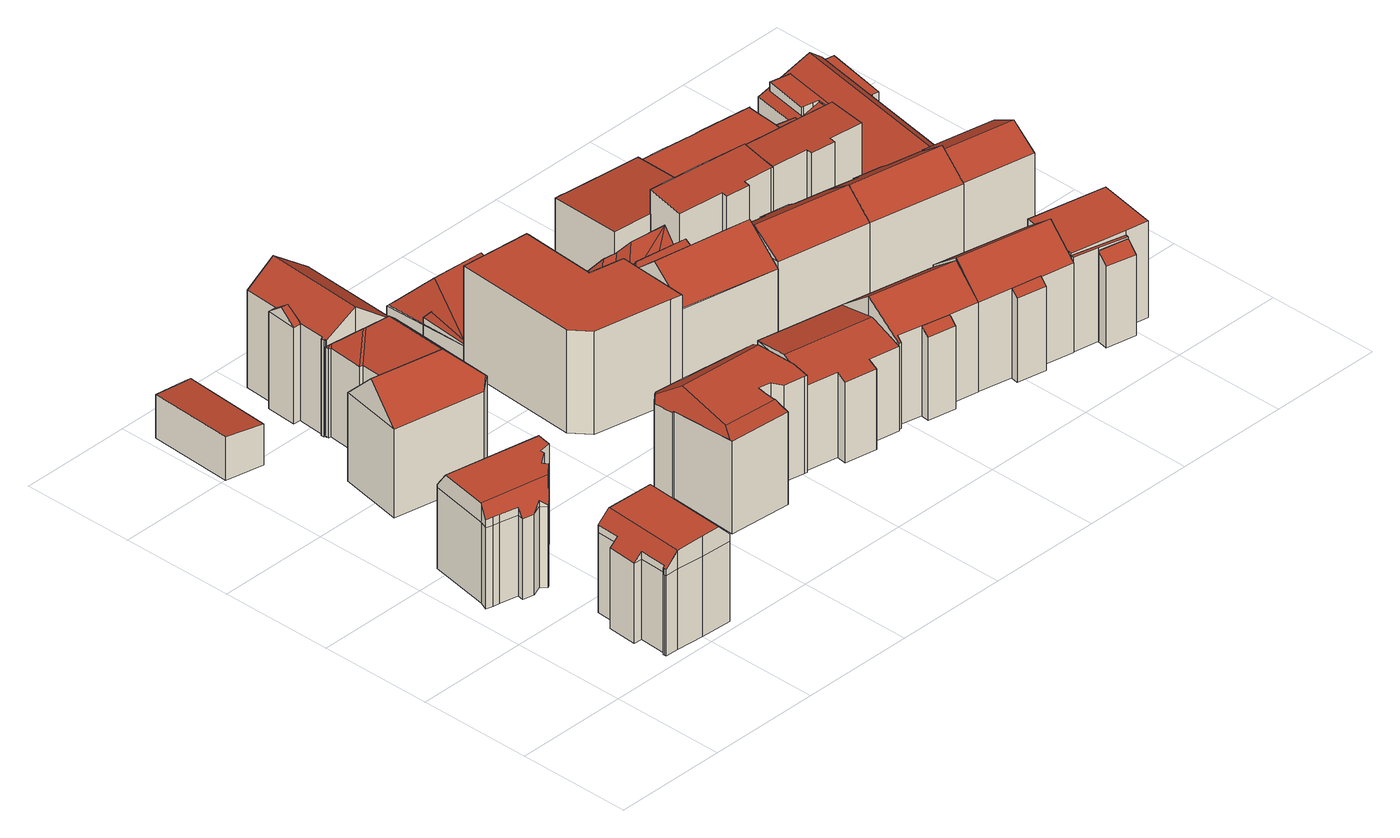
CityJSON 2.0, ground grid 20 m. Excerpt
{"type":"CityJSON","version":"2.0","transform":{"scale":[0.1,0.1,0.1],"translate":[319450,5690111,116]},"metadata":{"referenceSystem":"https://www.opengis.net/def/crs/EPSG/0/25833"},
"CityObjects":{
"building1":{"type":"Building","attributes":{"Dachtyp_tdc":"tdcFreeFormRoof","Gemeindeschluessel":14713000,"Dachneigung":2.5,"QualitaetDacherkennung":77,"Geometrietyp2DReferenz":"3000","function":"31001_9998","roofType":"5000","measuredHeight":18.09},"geometry":[{"type":"MultiSurface","lod":"2","boundaries":[[[0,1,2,3]],[[1,4,5,2]],[[4,6,7,5]],[[6,8,9,7]],[[8,10,11,9]],[[10,12,13,11]],[[12,14,15,13]],[[14,16,17,15]],[[16,18,19,17]],[[18,20,21,19]],[[20,22,23,21]],[[22,24,25,23]],[[24,26,27,25]],[[26,0,3,27]],[[28,29,30,31,32]],[[33,34,35,10,8,36,37,38,39,40,41]],[[30,33,41,42,31]],[[20,32,31,42,22]],[[22,42,41,24]],[[24,41,40,26]],[[26,40,39,0]],[[0,39,38,1]],[[1,38,37,4]],[[4,37,36,6]],[[6,36,8]],[[12,35,34,14]],[[10,35,12]],[[14,34,33,30,29,16]],[[18,28,32,20]],[[16,29,28,18]],[[3,2,5,7,9,11,13,15,17,19,21,23,25,27]]],"semantics":{"surfaces":[{"type":"WallSurface"},{"type":"RoofSurface"},{"type":"GroundSurface"}],"values":[0,0,0,0,0,0,0,0,0,0,0,0,0,0,1,1,1,0,0,0,0,0,0,0,0,0,0,0,0,0,2]}}]},
"building2":{"type":"Building","attributes":{"Gemeindeschluessel":14713000,"Dachtyp_tdc":"tdcFreeFormRoof","Dachneigung":0.227,"QualitaetDacherkennung":68,"Geometrietyp2DReferenz":"3000","function":"31001_9998","roofType":"5000","measuredHeight":18.02},"geometry":[{"type":"MultiSurface","lod":"2","boundaries":[[[43,44,45,46]],[[44,47,48,45]],[[47,49,50,48]],[[49,51,52,50]],[[51,53,54,52]],[[53,55,56,54]],[[55,57,58,56]],[[57,59,60,58]],[[59,61,62,60]],[[61,63,64,62]],[[63,65,66,64]],[[65,67,68,66]],[[67,69,70,68]],[[69,71,72,70]],[[71,73,74,72]],[[73,75,76,74]],[[75,77,78,76]],[[77,43,46,78]],[[67,79,80,81,82,83,84,85,86,87,69]],[[88,89,90,91,92]],[[82,93,94,95,96,97,88,92,83]],[[77,84,83,43]],[[43,83,92,91,44]],[[49,89,88,97,51]],[[51,97,96,53]],[[53,96,95,55]],[[55,95,94,57]],[[57,94,93,59]],[[59,93,82,81,61]],[[44,91,90,47]],[[47,90,89,49]],[[69,87,71]],[[71,87,86,73]],[[73,86,85,75]],[[75,85,84,77]],[[61,81,80,63]],[[63,80,79,65]],[[65,79,67]],[[46,45,48,50,52,54,56,58,60,62,64,66,68,70,72,74,76,78]]],"semantics":{"surfaces":[{"type":"WallSurface"},{"type":"RoofSurface"},{"type":"GroundSurface"}],"values":[0,0,0,0,0,0,0,0,0,0,0,0,0,0,0,0,0,0,1,1,1,0,0,0,0,0,0,0,0,0,0,0,0,0,0,0,0,0,2]}}]},
"building3":{"type":"Building","attributes":{"Dachtyp_tdc":"tdcPolyFlatRoof","Gemeindeschluessel":14713000,"Dachneigung":4.07,"QualitaetDacherkennung":84,"Geometrietyp2DReferenz":"3000","function":"31001_9998","roofType":"2100","measuredHeight":7.75},"geometry":[{"type":"MultiSurface","lod":"2","boundaries":[[[98,99,100,101]],[[99,102,103,100]],[[102,104,105,103]],[[104,106,107,105]],[[106,98,101,107]],[[106,104,102,99,98]],[[101,100,103,105,107]]],"semantics":{"surfaces":[{"type":"WallSurface"},{"type":"RoofSurface"},{"type":"GroundSurface"}],"values":[0,0,0,0,0,1,2]}}]},
"building4":{"type":"Building","attributes":{"Dachtyp_tdc":"tdcFreeFormRoof","Gemeindeschluessel":14713000,"Dachneigung":44.87,"QualitaetDacherkennung":23,"Geometrietyp2DReferenz":"3000","function":"31001_9998","roofType":"5000","measuredHeight":21.7},"geometry":[{"type":"MultiSurface","lod":"2","boundaries":[[[108,109,110,111]],[[109,112,113,110]],[[112,114,115,113]],[[114,116,117,115]],[[116,118,119,117]],[[118,120,121,119]],[[120,122,123,121]],[[122,124,125,123]],[[124,126,127,125]],[[126,128,129,127]],[[128,130,131,129]],[[130,132,133,131]],[[132,108,111,133]],[[134,130,128,135,136]],[[122,126,124]],[[122,135,126]],[[137,135,122]],[[138,135,137]],[[135,138,136]],[[122,139,137]],[[122,140,139]],[[122,141,140]],[[122,142,141]],[[120,142,122]],[[142,120,118]],[[142,118,116]],[[141,142,116,114]],[[140,141,114,112]],[[139,140,112,109]],[[138,137,139,109,108]],[[108,132,134,136,138]],[[130,134,132]],[[126,135,128]],[[111,110,113,115,117,119,121,123,125,127,129,131,133]]],"semantics":{"surfaces":[{"type":"WallSurface"},{"type":"RoofSurface"},{"type":"GroundSurface"}],"values":[0,0,0,0,0,0,0,0,0,0,0,0,0,1,1,1,1,1,1,1,1,1,1,1,1,1,1,1,1,1,1,0,0,2]}}]},
"building5":{"type":"Building","attributes":{"Gemeindeschluessel":14713000,"Geometrietyp2DReferenz":"3000","function":"31001_9998","roofType":"9999"},"children":["building5-1","building5-2"]},
"building5-1":{"type":"BuildingPart","attributes":{"Dachtyp_tdc":"tdcGableRoof","Dachneigung":37.62,"QualitaetDacherkennung":76,"Geometrietyp2DReferenz":"3000","roofType":"3100","measuredHeight":21.17},"parents":["building5"],"geometry":[{"type":"MultiSurface","lod":"2","boundaries":[[[143,144,145,146]],[[144,147,148,145]],[[147,149,150,148]],[[149,151,150]],[[152,153,154,155,156]],[[153,157,158,154]],[[157,159,160,158]],[[159,161,162,160]],[[161,163,164,162]],[[163,165,166,164]],[[165,167,168,166]],[[167,143,146,168]],[[163,161,159,157]],[[157,153,152,169,170,149,147,144,143,167,165,163]],[[146,145,148,150,155,154,158,160,162,164,166,168]],[[156,169,152]],[[170,151,149]],[[156,155,150,151]],[[156,151,170,169]]],"semantics":{"surfaces":[{"type":"WallSurface"},{"type":"RoofSurface"},{"type":"GroundSurface"},{"type":"ClosureSurface"}],"values":[0,0,0,0,0,0,0,0,0,0,0,0,1,1,2,0,0,3,3]}}]},
"building5-2":{"type":"BuildingPart","attributes":{"Dachtyp_tdc":"tdcGableRoof","Dachneigung":37.88,"QualitaetDacherkennung":68,"Geometrietyp2DReferenz":"3000","roofType":"3100","measuredHeight":19.45},"parents":["building5"],"geometry":[{"type":"MultiSurface","lod":"2","boundaries":[[[151,171,172,150]],[[171,173,174,172]],[[173,156,155,174]],[[173,171,175]],[[171,151,170,176,175]],[[156,173,175,176,169]],[[150,172,174,155]],[[151,150,155,156]],[[169,176,170]],[[156,169,170,151]]],"semantics":{"surfaces":[{"type":"WallSurface"},{"type":"RoofSurface"},{"type":"GroundSurface"},{"type":"ClosureSurface"}],"values":[0,0,0,0,1,1,2,3,0,3]}}]},
"building6":{"type":"Building","attributes":{"Dachtyp_tdc":"tdcFreeFormRoof","Gemeindeschluessel":14713000,"Dachneigung":1.02,"QualitaetDacherkennung":47,"Geometrietyp2DReferenz":"3000","function":"31001_9998","roofType":"5000","measuredHeight":17.57},"geometry":[{"type":"MultiSurface","lod":"2","boundaries":[[[177,178,179,180]],[[178,181,182,179]],[[181,183,184,182]],[[183,185,186,184]],[[185,187,188,186]],[[187,189,190,188]],[[189,191,192,190]],[[191,193,194,192]],[[193,195,196,194]],[[195,197,198,196]],[[197,199,200,198]],[[199,201,202,200]],[[201,203,204,202]],[[203,205,206,204]],[[205,207,208,206]],[[207,209,210,208]],[[209,211,212,210]],[[211,213,214,212]],[[213,177,180,214]],[[211,209,215,216,217,177,213]],[[216,218,219,183,181,178,217]],[[220,221,191,189,187,185,219,218]],[[222,193,221,220]],[[203,201,199,197,195,222,220,218,216,215,207,205]],[[209,207,215]],[[178,177,217]],[[193,191,221]],[[195,193,222]],[[185,183,219]],[[180,179,182,184,186,188,190,192,194,196,198,200,202,204,206,208,210,212,214]]],"semantics":{"surfaces":[{"type":"WallSurface"},{"type":"RoofSurface"},{"type":"GroundSurface"}],"values":[0,0,0,0,0,0,0,0,0,0,0,0,0,0,0,0,0,0,0,1,1,1,1,1,0,0,0,0,0,2]}}]},
"building7":{"type":"Building","attributes":{"Dachtyp_tdc":"tdcPolyFlatRoof","Gemeindeschluessel":14713000,"Dachneigung":0,"QualitaetDacherkennung":68,"Geometrietyp2DReferenz":"3000","function":"31001_9998","roofType":"1000","measuredHeight":18.51},"geometry":[{"type":"MultiSurface","lod":"2","boundaries":[[[223,224,225,226]],[[224,227,228,225]],[[227,229,230,228]],[[229,231,232,230]],[[231,233,234,232]],[[233,235,236,234]],[[235,237,238,236]],[[237,239,240,238]],[[239,241,242,240]],[[241,223,226,242]],[[241,239,237,235,233,231,229,227,224,223]],[[226,225,228,230,232,234,236,238,240,242]]],"semantics":{"surfaces":[{"type":"WallSurface"},{"type":"RoofSurface"},{"type":"GroundSurface"}],"values":[0,0,0,0,0,0,0,0,0,0,1,2]}}]},
"building8":{"type":"Building","attributes":{"Dachtyp_tdc":"tdcFreeFormRoof","Gemeindeschluessel":14713000,"Dachneigung":20.35,"QualitaetDacherkennung":38,"Geometrietyp2DReferenz":"3000","function":"31001_9998","roofType":"5000","measuredHeight":17.34},"geometry":[{"type":"MultiSurface","lod":"2","boundaries":[[[243,244,245,246]],[[244,247,248,245]],[[247,249,250,248]],[[249,251,252,250]],[[251,253,254,252]],[[253,255,256,254]],[[255,257,258,256]],[[257,243,246,258]],[[259,244,243,260]],[[251,249,247,259,260,257,255,253]],[[247,244,259]],[[243,257,260]],[[246,245,248,250,252,254,256,258]]],"semantics":{"surfaces":[{"type":"WallSurface"},{"type":"RoofSurface"},{"type":"GroundSurface"}],"values":[0,0,0,0,0,0,0,0,1,1,0,0,2]}}]},
"building9":{"type":"Building","attributes":{"Dachtyp_tdc":"tdcFreeFormRoof","Gemeindeschluessel":14713000,"Dachneigung":14.53,"QualitaetDacherkennung":20,"Geometrietyp2DReferenz":"3000","function":"31001_9998","roofType":"5000","measuredHeight":7.75},"geometry":[{"type":"MultiSurface","lod":"2","boundaries":[[[261,262,263,264]],[[262,265,266,263]],[[265,267,268,266]],[[267,269,270,268]],[[269,271,272,270]],[[271,273,274,272]],[[273,261,264,274]],[[275,276,277,267]],[[261,278,276,275,265,262]],[[278,273,271,269,277,276]],[[267,265,275]],[[261,273,278]],[[269,267,277]],[[264,263,266,268,270,272,274]]],"semantics":{"surfaces":[{"type":"WallSurface"},{"type":"RoofSurface"},{"type":"GroundSurface"}],"values":[0,0,0,0,0,0,0,1,1,1,0,0,0,2]}}]},
"building10":{"type":"Building","attributes":{"Gemeindeschluessel":14713000,"Dachneigung":80.42,"Dachorientierung":3.65,"MittlereTraufHoehe":121.5,"QualitaetDacherkennung":38,"ObjektHoehe":6.23,"BodenHoehe":116.66,"Geometrietyp2DReferenz":"3000","AbsoluteHoehe":122.89,"Dachflaeche":172.56,"function":"31001_9998","roofType":"5000","measuredHeight":6.23,"storeysAboveGround":2},"geometry":[{"type":"MultiSurface","lod":"2","boundaries":[[[279,280,281,282]],[[280,283,284,281]],[[283,285,286,284]],[[285,287,288,286]],[[287,289,290,288]],[[289,291,292,290]],[[291,293,294,292]],[[293,279,282,294]],[[295,287,285,283]],[[295,283,280,279,293,291]],[[295,291,289,287]],[[282,281,284,286,288,290,292,294]]],"semantics":{"surfaces":[{"type":"WallSurface"},{"type":"RoofSurface"},{"type":"GroundSurface"}],"values":[0,0,0,0,0,0,0,0,1,1,1,2]}}]},
"building11":{"type":"Building","attributes":{"Gemeindeschluessel":14713000,"Geometrietyp2DReferenz":"3000","function":"31001_9998","roofType":"9999"},"children":["building11-1","building11-2"]},
"building11-1":{"type":"BuildingPart","attributes":{"Dachtyp_tdc":"tdcGableRoof","Dachneigung":41.31,"QualitaetDacherkennung":58,"Geometrietyp2DReferenz":"3000","roofType":"3100","measuredHeight":20.79},"parents":["building11"],"geometry":[{"type":"MultiSurface","lod":"2","boundaries":[[[296,297,298,299,300]],[[301,302,303,304,305]],[[302,306,307,303]],[[306,296,300,307]],[[306,308,309,310]],[[311,312,309,308,313]],[[302,313,308,306]],[[301,311,313,302]],[[297,312,311,301]],[[296,310,309,312,297]],[[306,310,296]],[[300,299,304,303,307]],[[305,298,297,301]],[[305,304,299,298]]],"semantics":{"surfaces":[{"type":"WallSurface"},{"type":"RoofSurface"},{"type":"GroundSurface"},{"type":"ClosureSurface"}],"values":[0,0,0,0,1,1,0,0,0,0,0,2,0,3]}}]},
"building11-2":{"type":"BuildingPart","attributes":{"Dachtyp_tdc":"tdcFreeFormRoof","Dachneigung":65.29,"QualitaetDacherkennung":24,"Geometrietyp2DReferenz":"3000","roofType":"5000","measuredHeight":17.32},"parents":["building11"],"geometry":[{"type":"MultiSurface","lod":"2","boundaries":[[[314,305,304,315]],[[298,316,317,299]],[[316,314,315,317]],[[318,316,298]],[[319,318,298,305]],[[319,305,314]],[[318,319,314,316]],[[315,304,299,317]],[[299,304,305,298]]],"semantics":{"surfaces":[{"type":"WallSurface"},{"type":"RoofSurface"},{"type":"GroundSurface"},{"type":"ClosureSurface"}],"values":[0,0,0,1,1,1,1,2,3]}}]},
"building12":{"type":"Building","attributes":{"Gemeindeschluessel":14713000,"Geometrietyp2DReferenz":"3000","function":"31001_9998","roofType":"9999"},"children":["building12-1","building12-2"]},
"building12-1":{"type":"BuildingPart","attributes":{"Dachtyp_tdc":"tdcGableRoof","Dachneigung":38.06,"QualitaetDacherkennung":74,"Geometrietyp2DReferenz":"3000","roofType":"3100","measuredHeight":20.41},"parents":["building12"],"geometry":[{"type":"MultiSurface","lod":"2","boundaries":[[[320,321,322,323,324]],[[321,325,326,322]],[[325,327,328,326]],[[327,329,330,328]],[[329,244,331,330]],[[244,332,333,331]],[[332,334,335,333]],[[334,336,337,335]],[[336,338,339,340,337]],[[334,332,244,329]],[[329,327,325,321,320,341,342,338,336,334]],[[343,344,323,322,326,328,330,331,333,335,337,340]],[[341,344,343,342]],[[320,324,341]],[[324,323,344,341]],[[339,338,342]],[[342,343,340,339]]],"semantics":{"surfaces":[{"type":"WallSurface"},{"type":"RoofSurface"},{"type":"GroundSurface"},{"type":"ClosureSurface"}],"values":[0,0,0,0,0,0,0,0,0,1,1,2,3,0,3,0,3]}}]},
"building12-2":{"type":"BuildingPart","attributes":{"Dachtyp_tdc":"tdcPolyFlatRoof","Dachneigung":36.8,"QualitaetDacherkennung":66,"Geometrietyp2DReferenz":"3000","roofType":"2100","measuredHeight":16.06},"parents":["building12"],"geometry":[{"type":"MultiSurface","lod":"2","boundaries":[[[345,324,323,346]],[[339,347,348,340]],[[347,345,346,348]],[[347,339,342,341,324,345]],[[346,323,344,343,340,348]],[[344,323,324,341]],[[343,344,341,342]],[[339,340,343,342]]],"semantics":{"surfaces":[{"type":"WallSurface"},{"type":"RoofSurface"},{"type":"GroundSurface"},{"type":"ClosureSurface"}],"values":[0,0,0,1,2,3,3,3]}}]},
"building13":{"type":"Building","attributes":{"Dachtyp_tdc":"tdcFreeFormRoof","Gemeindeschluessel":14713000,"Dachneigung":54.15,"QualitaetDacherkennung":8,"Geometrietyp2DReferenz":"3000","function":"31001_9998","roofType":"5000","measuredHeight":10.25},"geometry":[{"type":"MultiSurface","lod":"2","boundaries":[[[349,350,351,352]],[[350,353,354,351]],[[353,355,356,354]],[[355,357,358,356]],[[357,359,360,358]],[[359,361,362,360]],[[361,363,364,362]],[[363,349,352,364]],[[349,365,366]],[[363,365,349]],[[365,363,361]],[[365,361,359]],[[365,367,366]],[[359,367,365]],[[359,368,367]],[[357,368,359]],[[368,357,355]],[[368,355,353]],[[367,368,353,350]],[[366,367,350,349]],[[352,351,354,356,358,360,362,364]]],"semantics":{"surfaces":[{"type":"WallSurface"},{"type":"RoofSurface"},{"type":"GroundSurface"}],"values":[0,0,0,0,0,0,0,0,1,1,1,0,1,1,1,1,1,1,1,1,2]}}]},
"building14":{"type":"Building","attributes":{"Dachtyp_tdc":"tdcFreeFormRoof","Gemeindeschluessel":14713000,"Dachneigung":36.41,"QualitaetDacherkennung":77,"Geometrietyp2DReferenz":"3000","function":"31001_9998","roofType":"5000","measuredHeight":20.04},"geometry":[{"type":"MultiSurface","lod":"2","boundaries":[[[369,370,371,372]],[[370,373,374,371]],[[373,375,376,374]],[[375,377,378,376]],[[377,379,380,378]],[[379,381,382,380]],[[381,383,384,382]],[[383,369,372,384]],[[375,385,386,377]],[[385,373,370,369,383,381,379,386]],[[375,373,385]],[[379,377,386]],[[372,371,374,376,378,380,382,384]]],"semantics":{"surfaces":[{"type":"WallSurface"},{"type":"RoofSurface"},{"type":"GroundSurface"}],"values":[0,0,0,0,0,0,0,0,1,1,0,0,2]}}]},
"building15":{"type":"Building","attributes":{"Dachtyp_tdc":"tdcPolyFlatRoof","Gemeindeschluessel":14713000,"Dachneigung":5.19,"QualitaetDacherkennung":80,"Geometrietyp2DReferenz":"3000","function":"31001_9998","roofType":"2100","measuredHeight":10.81},"geometry":[{"type":"MultiSurface","lod":"2","boundaries":[[[387,388,389,390]],[[388,391,392,389]],[[391,393,394,392]],[[393,395,396,394]],[[395,397,398,396]],[[397,399,400,398]],[[399,401,402,400]],[[401,403,404,402]],[[403,387,390,404]],[[403,401,399,397,395,393,391,388,387]],[[390,389,392,394,396,398,400,402,404]]],"semantics":{"surfaces":[{"type":"WallSurface"},{"type":"RoofSurface"},{"type":"GroundSurface"}],"values":[0,0,0,0,0,0,0,0,0,1,2]}}]},
"building16":{"type":"Building","attributes":{"Gemeindeschluessel":14713000,"Geometrietyp2DReferenz":"3000","function":"31001_9998","roofType":"9999"},"children":["building16-1","building16-2"]},
"building16-1":{"type":"BuildingPart","attributes":{"Dachtyp_tdc":"tdcGableRoof","Dachneigung":38.46,"QualitaetDacherkennung":72,"Geometrietyp2DReferenz":"3000","roofType":"3100","measuredHeight":20.7},"parents":["building16"],"geometry":[{"type":"MultiSurface","lod":"2","boundaries":[[[405,406,407]],[[406,408,409,407]],[[408,410,411,409]],[[410,412,413,411]],[[412,414,415,413]],[[414,416,417,415]],[[416,418,419,417]],[[418,420,421,419]],[[420,422,423,421]],[[422,424,425,423]],[[418,416,414,412]],[[412,410,408,406,405,424,422,420,418]],[[425,407,409,411,413,415,417,419,421,423]],[[405,407,425,424]]],"semantics":{"surfaces":[{"type":"WallSurface"},{"type":"RoofSurface"},{"type":"GroundSurface"},{"type":"ClosureSurface"}],"values":[0,0,0,0,0,0,0,0,0,0,1,1,2,3]}}]},
"building16-2":{"type":"BuildingPart","attributes":{"Dachtyp_tdc":"tdcPolyFlatRoof","Dachneigung":36.72,"QualitaetDacherkennung":69,"Geometrietyp2DReferenz":"3000","roofType":"2100","measuredHeight":16.16},"parents":["building16"],"geometry":[{"type":"MultiSurface","lod":"2","boundaries":[[[426,406,405,407,427]],[[428,429,423,425,424]],[[429,430,431,423]],[[430,426,427,431]],[[430,429,428,406,426]],[[427,407,425,423,431]],[[428,424,405,406]],[[424,425,407,405]]],"semantics":{"surfaces":[{"type":"WallSurface"},{"type":"RoofSurface"},{"type":"GroundSurface"},{"type":"ClosureSurface"}],"values":[0,0,0,0,1,2,0,3]}}]},
"building17":{"type":"Building","attributes":{"Dachtyp_tdc":"tdcPolyFlatRoof","Gemeindeschluessel":14713000,"Dachneigung":8.9,"QualitaetDacherkennung":63,"Geometrietyp2DReferenz":"3000","function":"31001_9998","roofType":"2100","measuredHeight":14.43},"geometry":[{"type":"MultiSurface","lod":"2","boundaries":[[[432,433,434,435]],[[433,436,437,434]],[[436,438,439,437]],[[438,440,441,439]],[[440,442,443,441]],[[442,444,445,443]],[[444,446,447,445]],[[446,448,449,447]],[[448,450,451,449]],[[450,432,435,451]],[[450,448,446,444,442,440,438,436,433,432]],[[435,434,437,439,441,443,445,447,449,451]]],"semantics":{"surfaces":[{"type":"WallSurface"},{"type":"RoofSurface"},{"type":"GroundSurface"}],"values":[0,0,0,0,0,0,0,0,0,0,1,2]}}]},
"building18":{"type":"Building","attributes":{"Dachtyp_tdc":"tdcFreeFormRoof","Gemeindeschluessel":14713000,"Dachneigung":37.67,"QualitaetDacherkennung":76,"Geometrietyp2DReferenz":"3000","function":"31001_9998","roofType":"5000","measuredHeight":19.94},"geometry":[{"type":"MultiSurface","lod":"2","boundaries":[[[452,453,454,455]],[[453,456,457,454]],[[456,458,459,457]],[[458,375,460,459]],[[375,373,461,460]],[[373,462,463,461]],[[462,464,465,463]],[[464,452,455,465]],[[458,466,467,375]],[[466,456,453,452,464,462,373,467]],[[373,375,467]],[[458,456,466]],[[455,454,457,459,460,461,463,465]]],"semantics":{"surfaces":[{"type":"WallSurface"},{"type":"RoofSurface"},{"type":"GroundSurface"}],"values":[0,0,0,0,0,0,0,0,1,1,0,0,2]}}]},
"building19":{"type":"Building","attributes":{"Gemeindeschluessel":14713000,"Geometrietyp2DReferenz":"3000","function":"31001_9998","roofType":"9999"},"children":["building19-1","building19-2","building19-3"]},
"building19-1":{"type":"BuildingPart","attributes":{"Dachtyp_tdc":"tdcPolyFlatRoof","Dachneigung":2.82,"QualitaetDacherkennung":30,"Geometrietyp2DReferenz":"3000","roofType":"2100","measuredHeight":17.04},"parents":["building19"],"geometry":[{"type":"MultiSurface","lod":"2","boundaries":[[[468,469,470,471,472]],[[473,474,475,476,477]],[[474,478,479,475]],[[474,473,469,468,478]],[[479,472,471,476,475]],[[468,472,479,478]],[[477,470,469,473]],[[477,476,471,470]]],"semantics":{"surfaces":[{"type":"WallSurface"},{"type":"RoofSurface"},{"type":"GroundSurface"},{"type":"ClosureSurface"}],"values":[0,0,0,1,2,3,0,3]}}]},
"building19-2":{"type":"BuildingPart","attributes":{"Dachtyp_tdc":"tdcPolyFlatRoof","Dachneigung":0,"QualitaetDacherkennung":45,"Geometrietyp2DReferenz":"3000","roofType":"1000","measuredHeight":17.38},"parents":["building19"],"geometry":[{"type":"MultiSurface","lod":"2","boundaries":[[[480,481,482,479,478]],[[481,483,484,482]],[[483,485,486,484]],[[485,487,468,472,486]],[[487,485,483,481,480]],[[479,482,484,486,472]],[[478,468,487,480]],[[478,479,472,468]]],"semantics":{"surfaces":[{"type":"WallSurface"},{"type":"RoofSurface"},{"type":"GroundSurface"},{"type":"ClosureSurface"}],"values":[0,0,0,0,1,2,0,3]}}]},
"building19-3":{"type":"BuildingPart","attributes":{"Dachtyp_tdc":"tdcPolyFlatRoof","Dachneigung":42.59,"QualitaetDacherkennung":59,"Geometrietyp2DReferenz":"3000","roofType":"2100","measuredHeight":16.35},"parents":["building19"],"geometry":[{"type":"MultiSurface","lod":"2","boundaries":[[[470,488,489,471]],[[488,490,491,489]],[[490,477,476,491]],[[477,490,488,470]],[[471,489,491,476]],[[471,476,477,470]]],"semantics":{"surfaces":[{"type":"WallSurface"},{"type":"RoofSurface"},{"type":"GroundSurface"},{"type":"ClosureSurface"}],"values":[0,0,0,1,2,3]}}]},
"building20":{"type":"Building","attributes":{"Dachtyp_tdc":"tdcPolyFlatRoof","Gemeindeschluessel":14713000,"Dachneigung":0,"QualitaetDacherkennung":80,"Geometrietyp2DReferenz":"3000","function":"31001_9998","roofType":"1000","measuredHeight":8.49},"geometry":[{"type":"MultiSurface","lod":"2","boundaries":[[[492,493,494,495]],[[493,496,497,494]],[[496,498,499,497]],[[498,500,501,499]],[[500,502,503,501]],[[502,504,505,503]],[[504,506,507,505]],[[506,508,509,507]],[[508,510,511,509]],[[510,512,513,511]],[[512,514,515,513]],[[514,492,495,515]],[[514,512,510,508,506,504,502,500,498,496,493,492]],[[495,494,497,499,501,503,505,507,509,511,513,515]]],"semantics":{"surfaces":[{"type":"WallSurface"},{"type":"RoofSurface"},{"type":"GroundSurface"}],"values":[0,0,0,0,0,0,0,0,0,0,0,0,1,2]}}]},
"building21":{"type":"Building","attributes":{"Dachtyp_tdc":"tdcPolyFlatRoof","Gemeindeschluessel":14713000,"Dachneigung":5.29,"QualitaetDacherkennung":62,"Geometrietyp2DReferenz":"3000","function":"31001_9998","roofType":"2100","measuredHeight":13.84},"geometry":[{"type":"MultiSurface","lod":"2","boundaries":[[[516,517,518,519]],[[517,520,521,518]],[[520,522,523,521]],[[522,524,525,523]],[[524,526,527,525]],[[526,528,529,527]],[[528,530,531,529]],[[530,532,533,531]],[[532,516,519,533]],[[532,530,528,526,524,522,520,517,516]],[[519,518,521,523,525,527,529,531,533]]],"semantics":{"surfaces":[{"type":"WallSurface"},{"type":"RoofSurface"},{"type":"GroundSurface"}],"values":[0,0,0,0,0,0,0,0,0,1,2]}}]},
"building22":{"type":"Building","attributes":{"Gemeindeschluessel":14713000,"Geometrietyp2DReferenz":"3000","function":"31001_9998","roofType":"9999"},"children":["building22-1","building22-2"]},
"building22-1":{"type":"BuildingPart","attributes":{"Dachtyp_tdc":"tdcGableRoof","Dachneigung":28.75,"QualitaetDacherkennung":77,"Geometrietyp2DReferenz":"3000","roofType":"3100","measuredHeight":19.02},"parents":["building22"],"geometry":[{"type":"MultiSurface","lod":"2","boundaries":[[[534,535,536,537]],[[535,538,539,536]],[[538,540,541,542,539]],[[535,534,543]],[[540,538,544]],[[534,540,544,543]],[[538,535,543,544]],[[542,545,537,536,539]],[[537,545,546,541,540,534]],[[545,542,541,546]]],"semantics":{"surfaces":[{"type":"WallSurface"},{"type":"RoofSurface"},{"type":"GroundSurface"},{"type":"ClosureSurface"}],"values":[0,0,0,0,0,1,1,2,0,3]}}]},
"building22-2":{"type":"BuildingPart","attributes":{"Dachtyp_tdc":"tdcPolyFlatRoof","Dachneigung":0,"QualitaetDacherkennung":0,"Geometrietyp2DReferenz":"3000","roofType":"1000","measuredHeight":5.91},"parents":["building22"],"geometry":[{"type":"MultiSurface","lod":"2","boundaries":[[[541,546,547,548,549]],[[549,548,550,551]],[[548,547,552,550]],[[547,546,545,552]],[[541,549,551,542]],[[551,550,552,545,542]],[[542,545,546,541]]],"semantics":{"surfaces":[{"type":"RoofSurface"},{"type":"WallSurface"},{"type":"GroundSurface"},{"type":"ClosureSurface"}],"values":[0,1,1,1,1,2,3]}}]},
"building23":{"type":"Building","attributes":{"Dachtyp_tdc":"tdcPolyFlatRoof","Gemeindeschluessel":14713000,"Dachneigung":4.61,"QualitaetDacherkennung":78,"Geometrietyp2DReferenz":"3000","function":"31001_9998","roofType":"2100","measuredHeight":6.83},"geometry":[{"type":"MultiSurface","lod":"2","boundaries":[[[553,554,555,556]],[[554,557,558,555]],[[557,559,560,558]],[[559,561,562,560]],[[561,563,564,562]],[[563,565,566,564]],[[565,567,568,566]],[[567,569,570,568]],[[569,571,572,570]],[[571,573,574,572]],[[573,575,576,574]],[[575,553,556,576]],[[575,573,571,569,567,565,563,561,559,557,554,553]],[[556,555,558,560,562,564,566,568,570,572,574,576]]],"semantics":{"surfaces":[{"type":"WallSurface"},{"type":"RoofSurface"},{"type":"GroundSurface"}],"values":[0,0,0,0,0,0,0,0,0,0,0,0,1,2]}}]},
"building24":{"type":"Building","attributes":{"Dachtyp_tdc":"tdcGableRoof","Gemeindeschluessel":14713000,"Dachneigung":23.04,"QualitaetDacherkennung":8,"Geometrietyp2DReferenz":"3000","function":"31001_9998","roofType":"3100","measuredHeight":7.06},"geometry":[{"type":"MultiSurface","lod":"2","boundaries":[[[577,578,579,580]],[[578,581,582,579]],[[581,583,584,582]],[[583,577,580,584]],[[581,578,585]],[[577,583,586]],[[578,577,586,585]],[[583,581,585,586]],[[580,579,582,584]]],"semantics":{"surfaces":[{"type":"WallSurface"},{"type":"RoofSurface"},{"type":"GroundSurface"}],"values":[0,0,0,0,0,0,1,1,2]}}]},
"building25":{"type":"Building","attributes":{"Gemeindeschluessel":14713000,"Dachneigung":90,"Dachorientierung":0,"MittlereTraufHoehe":122.97,"QualitaetDacherkennung":87,"ObjektHoehe":5.37,"BodenHoehe":117.6,"Geometrietyp2DReferenz":"3000","AbsoluteHoehe":122.97,"Dachflaeche":120.13,"function":"31001_9998","roofType":"1000","measuredHeight":5.37,"storeysAboveGround":2},"geometry":[{"type":"MultiSurface","lod":"2","boundaries":[[[587,588,589,590]],[[588,591,592,589]],[[591,593,594,592]],[[593,595,596,594]],[[595,597,598,596]],[[597,599,600,598]],[[599,601,602,600]],[[601,603,604,602]],[[603,605,606,604]],[[605,607,608,606]],[[607,609,610,608]],[[609,611,612,610]],[[611,613,614,612]],[[613,587,590,614]],[[613,611,609,607,605,603,601,599,597,595,593,591,588,587]],[[590,589,592,594,596,598,600,602,604,606,608,610,612,614]]],"semantics":{"surfaces":[{"type":"WallSurface"},{"type":"RoofSurface"},{"type":"GroundSurface"}],"values":[0,0,0,0,0,0,0,0,0,0,0,0,0,0,1,2]}}]}
},
"vertices":[
[116,16,158],[116,18,158],[116,18,14],[116,16,14],[120,18,158],[120,18,14],[122,67,158],[122,67,14],[107,68,158],[107,68,14],[111,120,158],[111,120,14],[126,119,158],[126,119,14],[128,160,158],[128,160,14],[251,151,158],[251,151,14],[254,151,158],[254,151,14],[244,4,158],[244,4,14],[189,7,158],[189,7,14],[140,11,158],[140,11,14],[116,12,158],[116,12,14],[254,151,171],[251,151,174],[231,152,195],[221,5,195],[244,4,171],[150,158,192],[128,160,171],[126,119,172],[122,67,172],[120,18,172],[116,18,169],[116,16,169],[116,12,169],[140,11,192],[189,7,194],
[32,305,155],[52,413,155],[52,413,10],[32,305,10],[218,382,155],[218,382,10],[218,380,155],[218,380,10],[209,335,155],[209,335,10],[188,332,155],[188,332,10],[188,325,155],[188,325,10],[166,310,155],[166,310,10],[172,301,155],[172,301,10],[131,263,155],[131,263,10],[128,261,155],[128,261,10],[119,270,155],[119,270,10],[100,263,155],[100,263,10],[80,267,155],[80,267,10],[82,278,155],[82,278,10],[50,285,155],[50,285,10],[38,287,155],[38,287,10],[26,290,155],[26,290,10],[119,270,167],[128,261,158],[131,263,162],[152,283,190],[32,305,190],[26,290,170],[38,287,170],[50,285,170],[82,278,169],[214,361,190],[218,380,162],[218,382,160],[52,413,160],[48,392,190],[172,301,190],[166,310,190],[188,325,190],[188,332,190],[209,335,190],
[10,799,80],[18,948,80],[18,948,2],[10,799,2],[76,944,76],[76,944,2],[88,944,75],[88,944,2],[77,786,75],[77,786,2],
[188,650,167],[190,693,167],[190,693,8],[188,650,8],[185,694,167],[185,694,8],[190,757,167],[190,757,8],[186,758,167],[186,758,8],[187,766,167],[187,766,8],[189,765,167],[189,765,8],[310,743,167],[310,743,8],[308,718,167],[308,718,8],[296,542,167],[296,542,8],[264,518,167],[264,518,8],[104,548,167],[104,548,8],[125,662,167],[125,662,8],[115,605,225],[280,530,182],[241,581,225],[249,695,225],[241,581,224],[227,722,202],[223,723,202],[194,760,171],[190,761,171],
[187,768,177],[187,774,177],[187,774,4],[187,768,4],[190,775,179],[190,775,4],[193,822,179],[193,822,4],[193,822,177],[197,876,179],[201,936,179],[201,936,4],[197,876,4],[197,876,178],[253,933,216],[253,933,4],[322,928,163],[322,928,4],[310,743,163],[310,743,4],[241,755,216],[241,755,4],[189,765,178],[189,765,4],[189,768,178],[189,768,4],[197,875,179],[194,823,179],
[180,823,177],[180,823,4],[184,877,178],[184,877,4],[182,850,199],[195,849,199],
[410,156,178],[418,281,167],[418,281,12],[410,156,12],[416,281,166],[416,281,12],[419,321,162],[419,321,12],[443,341,160],[443,341,12],[483,334,163],[483,334,12],[482,332,165],[482,332,12],[584,312,173],[584,312,12],[623,305,163],[623,305,12],[599,183,186],[599,183,12],[595,184,186],[595,184,12],[558,191,186],[558,191,12],[549,209,186],[549,209,12],[527,213,186],[527,213,12],[524,195,186],[524,195,12],[523,180,186],[523,180,12],[522,166,183],[522,166,12],[521,150,179],[521,150,12],[521,148,178],[521,148,12],[523,176,186],[425,183,186],[410,160,179],[452,296,188],[429,330,168],[605,286,188],[614,306,175],[606,217,187],
[459,480,193],[434,512,193],[434,512,8],[459,480,8],[449,734,193],[449,734,8],[572,723,193],[572,723,8],[572,719,193],[572,719,8],[563,588,193],[563,588,8],[621,577,193],[621,577,8],[624,576,193],[624,576,8],[615,450,193],[615,450,8],[595,454,193],[595,454,8],
[623,305,178],[773,277,178],[773,277,16],[623,305,16],[764,153,168],[764,153,16],[710,163,168],[710,163,16],[707,145,161],[707,145,16],[651,155,161],[651,155,16],[654,173,168],[654,173,16],[599,183,168],[599,183,16],[769,212,190],[611,241,190],
[597,720,51],[572,719,50],[572,719,6],[597,720,6],[572,723,51],[572,723,6],[449,734,49],[449,734,6],[464,903,31],[464,903,6],[584,896,30],[584,896,6],[607,895,31],[607,895,6],[452,734,52],[510,851,83],[464,899,35],[604,845,83],
[535,726,53],[530,727,53],[530,727,7],[535,726,7],[449,734,53],[449,734,7],[457,823,53],[457,823,7],[549,816,69],[549,816,7],[642,809,53],[642,809,7],[638,720,53],[638,720,7],[572,723,53],[572,723,7],[547,783,69],
[615,450,167],[622,551,167],[622,551,160],[622,551,15],[615,450,15],[738,534,167],[795,526,167],[795,526,15],[738,534,15],[738,534,160],[786,418,167],[786,418,15],[792,481,223],[619,509,223],[615,450,170],[738,534,184],[622,551,186],[795,526,183],
[741,560,160],[741,560,15],[624,576,160],[624,576,15],[636,562,188],[727,549,188],
[812,153,180],[770,162,180],[770,162,19],[812,153,19],[812,153,179],[768,153,173],[768,153,19],[764,153,173],[764,153,19],[769,219,223],[769,219,19],[773,277,19],[935,246,178],[935,246,19],[924,189,223],[924,189,19],[913,134,180],[913,134,19],[862,143,180],[862,143,179],[862,143,19],[812,154,180],[862,144,180],[862,144,19],[812,154,19],
[810,138,168],[810,138,19],[859,129,168],[859,129,19],
[708,645,71],[710,675,71],[710,675,12],[708,645,12],[686,679,71],[686,679,12],[690,711,71],[690,711,12],[741,705,71],[741,705,12],[810,698,71],[810,698,12],[805,634,71],[805,634,12],[757,639,71],[757,639,12],[807,666,115],[742,673,115],[728,690,94],[704,693,94],
[915,518,168],[913,504,178],[913,504,18],[915,518,18],[971,494,177],[971,494,18],[950,388,180],[950,388,18],[786,418,180],[786,418,18],[795,526,178],[795,526,18],[860,514,178],[860,514,18],[863,527,168],[863,527,18],[960,440,218],[791,471,218],
[810,698,118],[741,705,118],[741,705,10],[810,698,10],[756,839,106],[756,839,10],[769,838,106],[769,838,10],[776,837,106],[776,837,10],[828,831,106],[828,831,10],[846,829,106],[846,829,10],[915,822,106],[915,822,10],[901,688,118],[901,688,10],
[971,122,180],[971,122,181],[971,122,20],[913,133,180],[913,133,20],[913,134,181],[913,134,20],[924,189,227],[924,189,20],[935,246,181],[935,246,20],[1102,213,181],[1102,213,20],[1091,156,227],[1091,156,20],[1081,100,181],[1081,100,20],[1023,111,180],[1023,111,20],[1023,112,180],[1023,112,20],
[968,108,171],[968,108,20],[1023,112,181],[1023,111,181],[1020,98,171],[1020,98,20],
[805,634,152],[810,698,162],[810,698,17],[805,634,17],[901,688,162],[901,688,17],[990,678,161],[990,678,17],[985,615,152],[985,615,17],[981,616,152],[981,616,17],[930,621,152],[930,621,17],[929,611,150],[929,611,17],[886,616,150],[886,616,17],[886,625,152],[886,625,17],
[1081,487,166],[1079,473,177],[1079,473,20],[1081,487,20],[1136,462,177],[1136,462,20],[1117,356,180],[1117,356,20],[950,388,20],[971,494,20],[1026,483,177],[1026,483,20],[1029,496,167],[1029,496,20],[1126,408,219],[960,439,219],
[1180,88,186],[1178,82,186],[1178,82,184],[1178,82,21],[1180,88,21],[1125,92,189],[1081,100,191],[1081,100,21],[1125,92,21],[1125,92,184],[1082,106,191],[1082,106,21],
[1082,106,194],[1102,213,194],[1102,213,21],[1240,186,194],[1240,186,21],[1220,81,194],[1220,81,21],[1180,88,194],
[1174,62,166],[1174,62,21],[1121,73,167],[1121,73,21],
[901,688,98],[915,822,98],[915,822,13],[901,688,13],[963,817,98],[963,817,13],[980,815,98],[980,815,13],[1021,810,98],[1021,810,13],[1035,809,98],[1035,809,13],[1128,798,98],[1128,798,13],[1127,797,98],[1127,797,13],[1125,779,98],[1125,779,13],[1123,752,98],[1123,752,13],[1113,665,98],[1113,665,13],[990,678,98],[990,678,13],
[985,615,154],[990,678,159],[990,678,21],[985,615,21],[1113,665,159],[1113,665,21],[1158,660,159],[1158,660,21],[1154,596,154],[1154,596,21],[1094,603,154],[1094,603,21],[1093,593,153],[1093,593,21],[1049,598,153],[1049,598,21],[1049,608,154],[1049,608,21],
[1263,432,183],[1243,332,182],[1243,332,21],[1263,432,21],[1117,356,182],[1117,356,21],[1135,457,183],[1135,457,80],[1135,457,21],[1254,384,211],[1126,408,211],[1237,437,21],[1237,437,80],
[1234,443,80],[1202,450,80],[1136,462,80],[1202,450,21],[1136,462,21],[1234,443,21],
[1162,659,82],[1158,660,82],[1158,660,18],[1162,659,18],[1113,665,86],[1113,665,18],[1123,752,86],[1123,752,18],[1133,751,85],[1133,751,18],[1136,751,85],[1136,751,18],[1171,747,82],[1171,747,18],[1168,721,82],[1168,721,18],[1168,718,82],[1168,718,18],[1167,711,82],[1167,711,18],[1166,709,82],[1166,709,18],[1165,700,82],[1165,700,18],
[1322,836,70],[1268,542,71],[1268,542,17],[1322,836,17],[1158,564,48],[1158,564,17],[1208,856,47],[1208,856,17],[1248,546,87],[1301,840,87],
[1228,765,70],[1212,768,70],[1212,768,16],[1228,765,16],[1209,769,70],[1209,769,16],[1223,847,70],[1223,847,16],[1284,835,70],[1284,835,16],[1303,831,70],[1303,831,16],[1337,825,70],[1337,825,16],[1315,714,70],[1315,714,16],[1304,716,70],[1304,716,16],[1254,725,70],[1254,725,16],[1239,728,70],[1239,728,16],[1235,733,70],[1235,733,16],[1238,754,70],[1238,754,16],[1239,763,70],[1239,763,16]
]}
